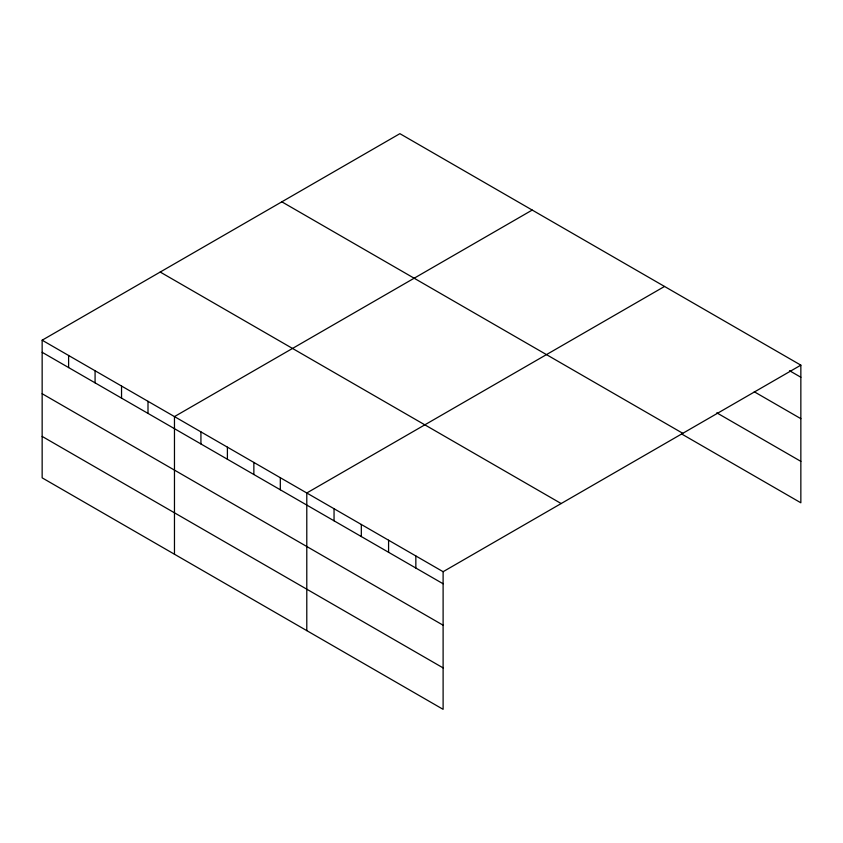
<?xml version="1.0" encoding="UTF-8"?>
<svg xmlns="http://www.w3.org/2000/svg" width="843" height="843" viewBox="0 0 843 843"><rect width="100%" height="100%" fill="white"/><g stroke="black" fill="none" stroke-linecap="round" stroke-linejoin="round"><path stroke-width="1.26" d="M443.112 625.211L443.112 571.702L42.15 340.203L42.15 477.844L443.112 709.332L443.112 625.211L42.15 393.723M681.565 433.924L800.85 502.797L800.85 365.156L399.888 133.668L42.15 340.203M532.207 210.065L174.469 416.6L174.469 554.23M664.526 286.451L306.789 492.986L306.789 630.627M443.112 571.702L800.85 365.156M789.491 370.688L800.85 377.243M754.274 391.784L800.85 418.676M716.782 412.828L800.85 461.363M281.836 201.825L682.798 433.323M160.202 272.047L561.164 503.545M42.15 352.29L443.112 583.778M42.15 436.411L443.112 667.898M415.841 555.958L415.841 568.045M388.581 540.215L388.581 552.302M361.32 524.472L361.32 536.559M334.049 508.729L334.049 520.816M280.319 477.718L280.319 489.794M253.859 462.438L253.859 474.514M227.399 447.159L227.399 459.235M200.929 431.879L200.929 443.955M147.999 401.321L147.999 413.407M121.54 386.041L121.54 398.128M95.08 370.762L95.08 382.848M68.61 355.483L68.61 367.569"/></g></svg>
